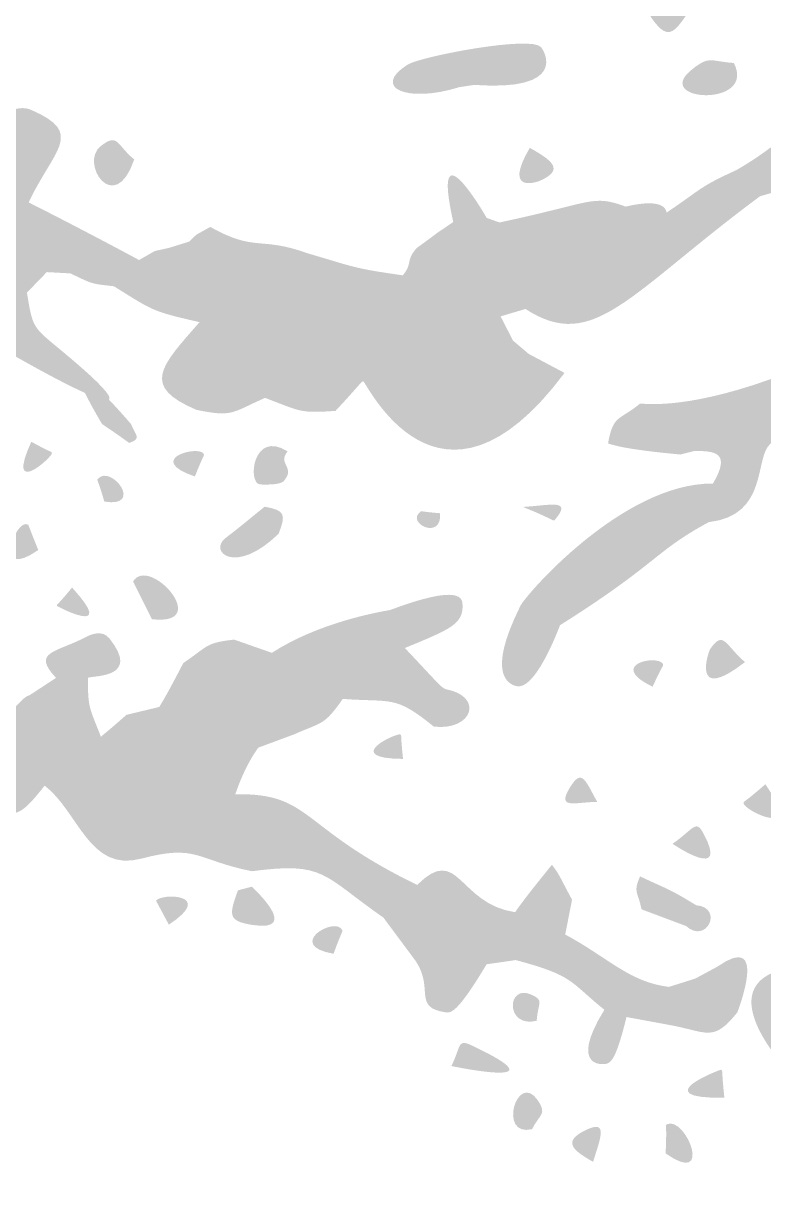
# Model space of a CAD drawing. Header units: millimetres. Extents: x 1296 to 1509, y 27 to 134.
# Drawn here: x 1347.91 to 1356.7, y 58.28 to 72.12 of the extents above; entities that cross this region are included whole.
import ezdxf

# ---------------------------------------------------------------- set-up
doc = ezdxf.new("R2010")
doc.units = ezdxf.units.MM

msp = doc.modelspace()

# ---------------------------------------------------------------- hatches: boundary and pattern name
at = {"true_color": 0x080808, "transparency": 33554687}
h = msp.add_hatch(color=18, dxfattribs=at)
edge = h.paths.add_edge_path(flags=0)
edge.add_spline(control_points=[(1355.871, 72.342), (1355.661, 72.032), (1355.589, 71.871), (1355.377, 72.173), (1355.187, 72.442), (1355.431, 72.782), (1355.871, 72.342)], knot_values=[0, 0, 0, 0, 1, 1, 1, 2, 2, 2, 2], degree=3, periodic=1)
h = msp.add_hatch(color=18, dxfattribs=at)
edge = h.paths.add_edge_path(flags=0)
edge.add_spline(control_points=[(1353.09, 71.358), (1352.468, 71.162), (1352.042, 71.352), (1352.474, 71.625), (1352.626, 71.721), (1353.944, 71.977), (1354.061, 71.832), (1354.107, 71.775), (1354.372, 71.306), (1353.267, 71.384), (1353.267, 71.384), (1353.09, 71.358), (1353.09, 71.358)], knot_values=[0, 0, 0, 0, 1, 1, 1, 2, 2, 2, 3, 3, 3, 4, 4, 4, 4], degree=3, periodic=1)
h = msp.add_hatch(color=18, dxfattribs=at)
edge = h.paths.add_edge_path(flags=0)
edge.add_spline(control_points=[(1356.35, 71.645), (1356.623, 71.114), (1355.387, 71.183), (1355.841, 71.558), (1356.063, 71.742), (1356.074, 71.662), (1356.35, 71.645)], knot_values=[0, 0, 0, 0, 1, 1, 1, 2, 2, 2, 2], degree=3, periodic=1)
h = msp.add_hatch(color=18, dxfattribs=at)
edge = h.paths.add_edge_path(flags=0)
edge.add_spline(control_points=[(1358.42, 71.129), (1358.42, 71.129), (1358.374, 70.865), (1358.374, 70.865), (1357.494, 70.505), (1357.595, 70.314), (1356.661, 70.061), (1356.676, 70.321), (1356.627, 70.302), (1356.381, 70.372), (1357.397, 70.958), (1357.302, 71.47), (1358.42, 71.129)], knot_values=[0, 0, 0, 0, 1, 1, 1, 2, 2, 2, 3, 3, 3, 4, 4, 4, 4], degree=3, periodic=1)
h = msp.add_hatch(color=18, dxfattribs=at)
edge = h.paths.add_edge_path(flags=0)
edge.add_spline(control_points=[(1347.173, 70.708), (1347.755, 71.194), (1347.94, 71.114), (1348.007, 71.085), (1348.643, 70.81), (1348.273, 70.621), (1347.972, 69.988), (1347.746, 69.898), (1347.723, 69.955), (1347.603, 69.73), (1347.603, 69.73), (1347.324, 69.648), (1347.324, 69.648), (1346.698, 69.75), (1346.596, 70.04), (1346.2, 69.517), (1346.071, 69.347), (1346.035, 69.353), (1346.016, 69.356), (1345.853, 69.381), (1345.999, 69.548), (1345.835, 69.574), (1345.835, 69.574), (1345.873, 69.867), (1345.873, 69.867), (1345.873, 69.867), (1345.738, 70.165), (1345.738, 70.165), (1345.738, 70.165), (1346.031, 70.514), (1346.031, 70.514), (1346.031, 70.514), (1346.181, 70.607), (1346.181, 70.607), (1346.569, 70.418), (1347.076, 70.26), (1347.155, 70.235), (1347.155, 70.235), (1347.294, 70.373), (1347.294, 70.373), (1347.363, 70.576), (1347.329, 70.558), (1347.173, 70.708)], knot_values=[0, 0, 0, 0, 1, 1, 1, 2, 2, 2, 3, 3, 3, 4, 4, 4, 5, 5, 5, 6, 6, 6, 7, 7, 7, 8, 8, 8, 9, 9, 9, 10, 10, 10, 11, 11, 11, 12, 12, 12, 13, 13, 13, 14, 14, 14, 14], degree=3, periodic=1)
h = msp.add_hatch(color=18, dxfattribs=at)
edge = h.paths.add_edge_path(flags=0)
edge.add_spline(control_points=[(1353.413, 69.804), (1353.413, 69.804), (1353.017, 69.754), (1353.017, 69.754), (1352.748, 70.956), (1353.398, 69.833), (1353.413, 69.804)], knot_values=[0, 0, 0, 0, 1, 1, 1, 2, 2, 2, 2], degree=3, periodic=1)
h = msp.add_hatch(color=18, dxfattribs=at)
edge = h.paths.add_edge_path(flags=0)
edge.add_spline(control_points=[(1349.227, 70.498), (1348.993, 69.808), (1348.571, 70.46), (1348.83, 70.658), (1349.038, 70.818), (1349.012, 70.674), (1349.227, 70.498)], knot_values=[0, 0, 0, 0, 1, 1, 1, 2, 2, 2, 2], degree=3, periodic=1)
h = msp.add_hatch(color=18, dxfattribs=at)
edge = h.paths.add_edge_path(flags=0)
edge.add_spline(control_points=[(1353.926, 70.636), (1354.207, 70.479), (1354.332, 70.373), (1354.049, 70.246), (1354.019, 70.232), (1353.6, 70.079), (1353.926, 70.636)], knot_values=[0, 0, 0, 0, 1, 1, 1, 2, 2, 2, 2], degree=3, periodic=1)
h = msp.add_hatch(color=18, dxfattribs=at)
edge = h.paths.add_edge_path(flags=0)
edge.add_spline(control_points=[(1356.381, 70.372), (1356.627, 70.302), (1356.676, 70.321), (1356.661, 70.061), (1355.096, 68.899), (1354.684, 68.194), (1353.875, 68.721), (1354.802, 69.155), (1354.747, 69.207), (1355.552, 69.867), (1355.972, 70.15), (1355.933, 70.168), (1356.381, 70.372)], knot_values=[0, 0, 0, 0, 1, 1, 1, 2, 2, 2, 3, 3, 3, 4, 4, 4, 4], degree=3, periodic=1)
h = msp.add_hatch(color=18, dxfattribs=at)
edge = h.paths.add_edge_path(flags=0)
edge.add_spline(control_points=[(1355.552, 69.867), (1354.747, 69.207), (1354.802, 69.155), (1353.875, 68.721), (1353.875, 68.721), (1353.579, 68.633), (1353.579, 68.633), (1353.329, 68.617), (1353.35, 68.602), (1353.121, 68.485), (1353.121, 68.485), (1352.926, 68.768), (1352.926, 68.768), (1352.606, 68.874), (1352.651, 68.897), (1352.418, 69.121), (1352.537, 69.263), (1352.45, 69.289), (1352.572, 69.434), (1352.59, 69.455), (1352.572, 69.434), (1352.843, 69.637), (1353.039, 69.155), (1353.163, 69.35), (1353.403, 69.314), (1353.403, 69.314), (1353.637, 69.266), (1353.637, 69.266), (1353.637, 69.266), (1353.904, 69.39), (1353.904, 69.39), (1354.319, 69.606), (1354.342, 69.503), (1354.736, 69.717), (1354.736, 69.717), (1354.901, 69.814), (1354.901, 69.814), (1354.901, 69.814), (1355.065, 69.938), (1355.065, 69.938), (1355.565, 70.056), (1355.543, 69.869), (1355.552, 69.867)], knot_values=[0, 0, 0, 0, 1, 1, 1, 2, 2, 2, 3, 3, 3, 4, 4, 4, 5, 5, 5, 6, 6, 6, 7, 7, 7, 8, 8, 8, 9, 9, 9, 10, 10, 10, 11, 11, 11, 12, 12, 12, 13, 13, 13, 14, 14, 14, 14], degree=3, periodic=1)
h = msp.add_hatch(color=18, dxfattribs=at)
edge = h.paths.add_edge_path(flags=0)
edge.add_spline(control_points=[(1353.565, 69.749), (1354.678, 69.984), (1354.665, 70.086), (1355.065, 69.938), (1355.065, 69.938), (1354.901, 69.814), (1354.901, 69.814), (1354.901, 69.814), (1354.736, 69.717), (1354.736, 69.717), (1354.342, 69.503), (1354.319, 69.606), (1353.904, 69.39), (1353.904, 69.39), (1353.637, 69.266), (1353.637, 69.266), (1353.637, 69.266), (1353.403, 69.314), (1353.403, 69.314), (1353.403, 69.314), (1353.565, 69.749), (1353.565, 69.749)], knot_values=[0, 0, 0, 0, 1, 1, 1, 2, 2, 2, 3, 3, 3, 4, 4, 4, 5, 5, 5, 6, 6, 6, 7, 7, 7, 7], degree=3, periodic=1)
h = msp.add_hatch(color=18, dxfattribs=at)
edge = h.paths.add_edge_path(flags=0)
edge.add_spline(control_points=[(1347.972, 69.988), (1348.077, 69.935), (1348.631, 69.655), (1349.284, 69.303), (1349.284, 69.303), (1349.477, 69.223), (1349.477, 69.223), (1349.258, 69.037), (1349.281, 68.997), (1348.985, 68.991), (1348.715, 69.022), (1348.742, 69.012), (1348.469, 69.144), (1348.323, 69.25), (1348.33, 69.253), (1348.188, 69.159), (1348.188, 69.159), (1347.952, 68.915), (1347.952, 68.915), (1347.952, 68.915), (1347.694, 68.924), (1347.694, 68.924), (1347.694, 68.924), (1347.624, 68.973), (1347.624, 68.973), (1347.624, 69.012), (1347.61, 69.002), (1347.558, 69.46), (1347.556, 69.481), (1347.558, 69.46), (1347.603, 69.73), (1347.723, 69.955), (1347.746, 69.898), (1347.972, 69.988)], knot_values=[0, 0, 0, 0, 1, 1, 1, 2, 2, 2, 3, 3, 3, 4, 4, 4, 5, 5, 5, 6, 6, 6, 7, 7, 7, 8, 8, 8, 9, 9, 9, 10, 10, 10, 11, 11, 11, 11], degree=3, periodic=1)
h = msp.add_hatch(color=18, dxfattribs=at)
edge = h.paths.add_edge_path(flags=0)
edge.add_spline(control_points=[(1353.413, 69.804), (1353.413, 69.804), (1353.565, 69.749), (1353.565, 69.749), (1353.565, 69.749), (1353.403, 69.314), (1353.403, 69.314), (1353.163, 69.35), (1353.039, 69.155), (1352.843, 69.637), (1352.843, 69.637), (1353.017, 69.754), (1353.017, 69.754), (1353.017, 69.754), (1353.413, 69.804), (1353.413, 69.804)], knot_values=[0, 0, 0, 0, 1, 1, 1, 2, 2, 2, 3, 3, 3, 4, 4, 4, 5, 5, 5, 5], degree=3, periodic=1)
h = msp.add_hatch(color=18, dxfattribs=at)
edge = h.paths.add_edge_path(flags=0)
edge.add_spline(control_points=[(1349.284, 69.303), (1349.284, 69.303), (1349.472, 69.41), (1349.472, 69.41), (1349.472, 69.41), (1349.636, 69.446), (1349.636, 69.446), (1349.636, 69.446), (1349.878, 69.521), (1349.878, 69.521), (1349.878, 69.521), (1349.965, 69.604), (1349.965, 69.604), (1349.965, 69.604), (1350.13, 69.696), (1350.13, 69.696), (1350.673, 69.393), (1350.711, 69.589), (1351.279, 69.385), (1351.854, 69.217), (1351.824, 69.205), (1352.418, 69.121), (1352.651, 68.897), (1352.606, 68.874), (1352.926, 68.768), (1352.926, 68.768), (1353.121, 68.485), (1353.121, 68.485), (1352.729, 68.454), (1352.768, 68.405), (1352.425, 68.212), (1352.105, 68.18), (1351.497, 68.124), (1351.417, 68.116), (1351.178, 68.201), (1351.181, 68.194), (1351.135, 68.226), (1351.135, 68.226), (1351.074, 68.306), (1351.074, 68.306), (1351.074, 68.306), (1351.001, 68.56), (1351.001, 68.56), (1350.351, 68.963), (1350.413, 69.051), (1349.477, 69.223), (1349.477, 69.223), (1349.284, 69.303), (1349.284, 69.303)], knot_values=[0, 0, 0, 0, 1, 1, 1, 2, 2, 2, 3, 3, 3, 4, 4, 4, 5, 5, 5, 6, 6, 6, 7, 7, 7, 8, 8, 8, 9, 9, 9, 10, 10, 10, 11, 11, 11, 12, 12, 12, 13, 13, 13, 14, 14, 14, 15, 15, 15, 16, 16, 16, 16], degree=3, periodic=1)
h = msp.add_hatch(color=18, dxfattribs=at)
edge = h.paths.add_edge_path(flags=0)
edge.add_spline(control_points=[(1348.188, 69.159), (1348.33, 69.253), (1348.323, 69.25), (1348.469, 69.144), (1348.469, 69.144), (1348.188, 69.159), (1348.188, 69.159)], knot_values=[0, 0, 0, 0, 1, 1, 1, 2, 2, 2, 2], degree=3, periodic=1)
h = msp.add_hatch(color=18, dxfattribs=at)
edge = h.paths.add_edge_path(flags=0)
edge.add_spline(control_points=[(1349.477, 69.223), (1350.413, 69.051), (1350.351, 68.963), (1351.001, 68.56), (1351.001, 68.56), (1351.074, 68.306), (1351.074, 68.306), (1351.074, 68.306), (1351.135, 68.226), (1351.135, 68.226), (1351.135, 68.226), (1350.636, 67.873), (1350.636, 67.873), (1350.434, 68.031), (1350.46, 68.01), (1350.249, 68.179), (1350.143, 68.391), (1350.173, 68.388), (1350.003, 68.564), (1349.437, 68.695), (1349.464, 68.692), (1348.985, 68.991), (1349.281, 68.997), (1349.258, 69.037), (1349.477, 69.223)], knot_values=[0, 0, 0, 0, 1, 1, 1, 2, 2, 2, 3, 3, 3, 4, 4, 4, 5, 5, 5, 6, 6, 6, 7, 7, 7, 8, 8, 8, 8], degree=3, periodic=1)
h = msp.add_hatch(color=18, dxfattribs=at)
edge = h.paths.add_edge_path(flags=0)
edge.add_spline(control_points=[(1347.694, 68.924), (1347.694, 68.924), (1347.952, 68.915), (1347.952, 68.915), (1348.021, 68.499), (1348.017, 68.511), (1348.342, 68.243), (1349.974, 66.894), (1347.72, 68.212), (1347.674, 68.239), (1347.674, 68.239), (1347.636, 68.329), (1347.636, 68.329), (1347.658, 68.651), (1347.676, 68.62), (1347.694, 68.924)], knot_values=[0, 0, 0, 0, 1, 1, 1, 2, 2, 2, 3, 3, 3, 4, 4, 4, 5, 5, 5, 5], degree=3, periodic=1)
h = msp.add_hatch(color=18, dxfattribs=at)
edge = h.paths.add_edge_path(flags=0)
edge.add_spline(control_points=[(1355.237, 67.597), (1355.397, 67.585), (1355.978, 67.541), (1357.198, 68.045), (1358.681, 68.658), (1356.85, 67.173), (1356.788, 67.122), (1356.587, 66.959), (1356.771, 66.27), (1356.052, 66.187), (1356.045, 66.426), (1356.037, 66.4), (1356.102, 66.646), (1356.328, 67.028), (1356.109, 67.031), (1355.884, 67.034), (1355.884, 67.034), (1355.715, 66.991), (1355.715, 66.991), (1355.069, 67.051), (1354.922, 67.101), (1354.856, 67.123), (1354.916, 67.467), (1354.989, 67.393), (1355.237, 67.597)], knot_values=[0, 0, 0, 0, 1, 1, 1, 2, 2, 2, 3, 3, 3, 4, 4, 4, 5, 5, 5, 6, 6, 6, 7, 7, 7, 8, 8, 8, 8], degree=3, periodic=1)
h = msp.add_hatch(color=18, dxfattribs=at)
edge = h.paths.add_edge_path(flags=0)
edge.add_spline(control_points=[(1349.189, 67.352), (1349.189, 67.352), (1349.167, 67.129), (1349.167, 67.129), (1348.836, 67.367), (1348.852, 67.339), (1348.836, 67.367), (1348.116, 68.595), (1349.173, 67.376), (1349.189, 67.352)], knot_values=[0, 0, 0, 0, 1, 1, 1, 2, 2, 2, 3, 3, 3, 3], degree=3, periodic=1)
h = msp.add_hatch(color=18, dxfattribs=at)
edge = h.paths.add_edge_path(flags=0)
edge.add_spline(control_points=[(1350.003, 68.564), (1350.173, 68.388), (1350.143, 68.391), (1350.249, 68.179), (1350.043, 67.8), (1350.057, 67.832), (1350.043, 67.8), (1349.98, 67.658), (1350.03, 67.669), (1349.965, 67.522), (1349.311, 67.802), (1349.532, 68.03), (1350.003, 68.564)], knot_values=[0, 0, 0, 0, 1, 1, 1, 2, 2, 2, 3, 3, 3, 4, 4, 4, 4], degree=3, periodic=1)
h = msp.add_hatch(color=18, dxfattribs=at)
edge = h.paths.add_edge_path(flags=0)
edge.add_spline(control_points=[(1353.579, 68.633), (1353.579, 68.633), (1353.727, 68.345), (1353.727, 68.345), (1353.727, 68.345), (1353.575, 68.195), (1353.575, 68.195), (1353.248, 68.183), (1353.231, 68.19), (1353.121, 68.485), (1353.35, 68.602), (1353.329, 68.617), (1353.579, 68.633)], knot_values=[0, 0, 0, 0, 1, 1, 1, 2, 2, 2, 3, 3, 3, 4, 4, 4, 4], degree=3, periodic=1)
h = msp.add_hatch(color=18, dxfattribs=at)
edge = h.paths.add_edge_path(flags=0)
edge.add_spline(control_points=[(1353.121, 68.485), (1353.231, 68.19), (1353.248, 68.183), (1353.575, 68.195), (1353.575, 68.195), (1353.579, 67.81), (1353.579, 67.81), (1352.972, 67.941), (1352.966, 67.851), (1352.425, 68.212), (1352.768, 68.405), (1352.729, 68.454), (1353.121, 68.485)], knot_values=[0, 0, 0, 0, 1, 1, 1, 2, 2, 2, 3, 3, 3, 4, 4, 4, 4], degree=3, periodic=1)
for points in [[(1353.727, 68.345), (1353.913, 68.187), (1353.579, 67.81), (1353.575, 68.195)], [(1350.414, 64.791), (1350.862, 64.634), (1350.755, 64.368), (1350.422, 64.144), (1350.314, 64.206), (1350.229, 64.335), (1350.354, 64.519)]]:
    msp.add_hatch(color=18, dxfattribs=at).paths.add_polyline_path(points, flags=0)
h = msp.add_hatch(color=18, dxfattribs=at)
edge = h.paths.add_edge_path(flags=0)
edge.add_spline(control_points=[(1350.249, 68.179), (1350.46, 68.01), (1350.434, 68.031), (1350.636, 67.873), (1350.636, 67.873), (1350.781, 67.664), (1350.781, 67.664), (1350.381, 67.489), (1350.404, 67.432), (1349.965, 67.522), (1350.03, 67.669), (1349.98, 67.658), (1350.043, 67.8), (1350.057, 67.832), (1350.043, 67.8), (1350.249, 68.179)], knot_values=[0, 0, 0, 0, 1, 1, 1, 2, 2, 2, 3, 3, 3, 4, 4, 4, 5, 5, 5, 5], degree=3, periodic=1)
h = msp.add_hatch(color=18, dxfattribs=at)
edge = h.paths.add_edge_path(flags=0)
edge.add_spline(control_points=[(1351.135, 68.226), (1351.181, 68.194), (1351.178, 68.201), (1351.417, 68.116), (1351.5, 67.955), (1351.483, 67.963), (1351.618, 67.51), (1351.185, 67.478), (1351.2, 67.507), (1350.781, 67.664), (1350.781, 67.664), (1350.636, 67.873), (1350.636, 67.873), (1350.636, 67.873), (1351.135, 68.226), (1351.135, 68.226)], knot_values=[0, 0, 0, 0, 1, 1, 1, 2, 2, 2, 3, 3, 3, 4, 4, 4, 5, 5, 5, 5], degree=3, periodic=1)
h = msp.add_hatch(color=18, dxfattribs=at)
edge = h.paths.add_edge_path(flags=0)
edge.add_spline(control_points=[(1351.417, 68.116), (1351.497, 68.124), (1352.105, 68.18), (1352.425, 68.212), (1352.966, 67.851), (1352.972, 67.941), (1353.579, 67.81), (1353.579, 67.81), (1353.913, 68.187), (1353.913, 68.187), (1353.913, 68.187), (1354.339, 67.961), (1354.339, 67.961), (1352.847, 65.962), (1351.976, 67.872), (1351.947, 67.861), (1351.911, 67.848), (1351.923, 67.835), (1351.618, 67.51), (1351.483, 67.963), (1351.5, 67.955), (1351.417, 68.116)], knot_values=[0, 0, 0, 0, 1, 1, 1, 2, 2, 2, 3, 3, 3, 4, 4, 4, 5, 5, 5, 6, 6, 6, 7, 7, 7, 7], degree=3, periodic=1)
h = msp.add_hatch(color=18, dxfattribs=at)
edge = h.paths.add_edge_path(flags=0)
edge.add_spline(control_points=[(1349.189, 67.352), (1349.248, 67.212), (1349.316, 67.181), (1349.167, 67.129), (1349.167, 67.129), (1349.189, 67.352), (1349.189, 67.352)], knot_values=[0, 0, 0, 0, 1, 1, 1, 2, 2, 2, 2], degree=3, periodic=1)
h = msp.add_hatch(color=18, dxfattribs=at)
edge = h.paths.add_edge_path(flags=0)
edge.add_spline(control_points=[(1351.049, 67.028), (1350.925, 66.879), (1351.143, 66.844), (1351.009, 66.683), (1350.995, 66.665), (1350.963, 66.626), (1350.724, 66.635), (1350.568, 66.642), (1350.633, 67.294), (1351.049, 67.028)], knot_values=[0, 0, 0, 0, 1, 1, 1, 2, 2, 2, 3, 3, 3, 3], degree=3, periodic=1)
h = msp.add_hatch(color=18, dxfattribs=at)
edge = h.paths.add_edge_path(flags=0)
edge.add_spline(control_points=[(1348.004, 67.143), (1348.249, 67.007), (1348.246, 67.03), (1348.249, 67.007), (1348.256, 66.962), (1347.691, 66.455), (1348.004, 67.143)], knot_values=[0, 0, 0, 0, 1, 1, 1, 2, 2, 2, 2], degree=3, periodic=1)
h = msp.add_hatch(color=18, dxfattribs=at)
edge = h.paths.add_edge_path(flags=0)
edge.add_spline(control_points=[(1349.947, 66.73), (1349.336, 66.939), (1350.006, 67.108), (1350.053, 66.997), (1350.062, 66.976), (1350.053, 66.997), (1349.947, 66.73)], knot_values=[0, 0, 0, 0, 1, 1, 1, 2, 2, 2, 2], degree=3, periodic=1)
h = msp.add_hatch(color=18, dxfattribs=at)
edge = h.paths.add_edge_path(flags=0)
edge.add_spline(control_points=[(1348.872, 66.431), (1348.794, 66.701), (1348.78, 66.684), (1348.794, 66.701), (1348.947, 66.882), (1349.354, 66.356), (1348.872, 66.431)], knot_values=[0, 0, 0, 0, 1, 1, 1, 2, 2, 2, 2], degree=3, periodic=1)
h = msp.add_hatch(color=18, dxfattribs=at)
edge = h.paths.add_edge_path(flags=0)
edge.add_spline(control_points=[(1356.102, 66.646), (1356.037, 66.4), (1356.045, 66.426), (1356.052, 66.187), (1355.401, 65.835), (1355.458, 65.703), (1354.285, 64.962), (1354.285, 64.962), (1353.812, 65.187), (1353.812, 65.187), (1353.854, 65.297), (1355.022, 66.655), (1356.102, 66.646)], knot_values=[0, 0, 0, 0, 1, 1, 1, 2, 2, 2, 3, 3, 3, 4, 4, 4, 4], degree=3, periodic=1)
h = msp.add_hatch(color=18, dxfattribs=at)
edge = h.paths.add_edge_path(flags=0)
edge.add_spline(control_points=[(1353.846, 66.368), (1354.173, 66.387), (1354.438, 66.468), (1354.224, 66.215), (1354.203, 66.19), (1354.224, 66.215), (1353.846, 66.368)], knot_values=[0, 0, 0, 0, 1, 1, 1, 2, 2, 2, 2], degree=3, periodic=1)
h = msp.add_hatch(color=18, dxfattribs=at)
edge = h.paths.add_edge_path(flags=0)
edge.add_spline(control_points=[(1350.777, 66.371), (1350.79, 66.158), (1350.764, 66.145), (1350.942, 66.049), (1350.423, 65.545), (1350.107, 65.841), (1350.311, 65.998), (1350.548, 66.18), (1350.517, 66.163), (1350.777, 66.371)], knot_values=[0, 0, 0, 0, 1, 1, 1, 2, 2, 2, 3, 3, 3, 3], degree=3, periodic=1)
h = msp.add_hatch(color=18, dxfattribs=at)
edge = h.paths.add_edge_path(flags=0)
edge.add_spline(control_points=[(1350.777, 66.371), (1351.019, 66.327), (1351.032, 66.281), (1350.942, 66.049), (1350.764, 66.145), (1350.79, 66.158), (1350.777, 66.371)], knot_values=[0, 0, 0, 0, 1, 1, 1, 2, 2, 2, 2], degree=3, periodic=1)
h = msp.add_hatch(color=18, dxfattribs=at)
edge = h.paths.add_edge_path(flags=0)
edge.add_spline(control_points=[(1352.861, 66.293), (1352.885, 65.96), (1352.445, 66.18), (1352.628, 66.312), (1352.644, 66.323), (1352.628, 66.312), (1352.861, 66.293)], knot_values=[0, 0, 0, 0, 1, 1, 1, 2, 2, 2, 2], degree=3, periodic=1)
h = msp.add_hatch(color=18, dxfattribs=at)
edge = h.paths.add_edge_path(flags=0)
edge.add_spline(control_points=[(1348.087, 65.856), (1347.529, 65.467), (1347.819, 66.249), (1347.967, 66.157), (1347.967, 66.157), (1348.087, 65.856), (1348.087, 65.856)], knot_values=[0, 0, 0, 0, 1, 1, 1, 2, 2, 2, 2], degree=3, periodic=1)
h = msp.add_hatch(color=18, dxfattribs=at)
edge = h.paths.add_edge_path(flags=0)
edge.add_spline(control_points=[(1349.437, 65.034), (1349.437, 65.034), (1349.213, 65.482), (1349.213, 65.482), (1349.404, 65.8), (1350.167, 64.947), (1349.437, 65.034)], knot_values=[0, 0, 0, 0, 1, 1, 1, 2, 2, 2, 2], degree=3, periodic=1)
h = msp.add_hatch(color=18, dxfattribs=at)
edge = h.paths.add_edge_path(flags=0)
edge.add_spline(control_points=[(1348.488, 65.41), (1349.036, 64.811), (1348.316, 65.181), (1348.311, 65.191), (1348.302, 65.211), (1348.311, 65.191), (1348.488, 65.41)], knot_values=[0, 0, 0, 0, 1, 1, 1, 2, 2, 2, 2], degree=3, periodic=1)
h = msp.add_hatch(color=18, dxfattribs=at)
edge = h.paths.add_edge_path(flags=0)
edge.add_spline(control_points=[(1352.264, 65.142), (1353.117, 65.463), (1353.125, 65.275), (1353.127, 65.205), (1353.137, 64.973), (1352.977, 64.913), (1352.442, 64.691), (1352.442, 64.691), (1352.214, 64.75), (1352.214, 64.75), (1352.267, 64.958), (1352.271, 64.938), (1352.264, 65.142)], knot_values=[0, 0, 0, 0, 1, 1, 1, 2, 2, 2, 3, 3, 3, 4, 4, 4, 4], degree=3, periodic=1)
h = msp.add_hatch(color=18, dxfattribs=at)
edge = h.paths.add_edge_path(flags=0)
edge.add_spline(control_points=[(1352.264, 65.142), (1352.271, 64.938), (1352.267, 64.958), (1352.214, 64.75), (1351.796, 64.508), (1351.618, 64.58), (1351.704, 64.086), (1351.481, 63.766), (1351.461, 63.814), (1351.124, 63.664), (1351.06, 63.83), (1351.061, 63.808), (1350.755, 64.368), (1350.755, 64.368), (1350.862, 64.634), (1350.862, 64.634), (1351.424, 64.999), (1352.147, 65.122), (1352.264, 65.142)], knot_values=[0, 0, 0, 0, 1, 1, 1, 2, 2, 2, 3, 3, 3, 4, 4, 4, 5, 5, 5, 6, 6, 6, 6], degree=3, periodic=1)
h = msp.add_hatch(color=18, dxfattribs=at)
edge = h.paths.add_edge_path(flags=0)
edge.add_spline(control_points=[(1353.812, 65.187), (1353.812, 65.187), (1354.285, 64.962), (1354.285, 64.962), (1354.259, 64.895), (1353.984, 64.162), (1353.757, 64.24), (1353.686, 64.265), (1353.403, 64.363), (1353.812, 65.187)], knot_values=[0, 0, 0, 0, 1, 1, 1, 2, 2, 2, 3, 3, 3, 3], degree=3, periodic=1)
h = msp.add_hatch(color=18, dxfattribs=at)
edge = h.paths.add_edge_path(flags=0)
edge.add_spline(control_points=[(1348.298, 64.336), (1348.001, 64.652), (1348.299, 64.634), (1348.661, 64.826), (1348.68, 64.836), (1348.84, 64.921), (1348.93, 64.808), (1349.311, 64.33), (1348.749, 64.367), (1348.676, 64.337), (1348.676, 64.337), (1348.298, 64.336), (1348.298, 64.336)], knot_values=[0, 0, 0, 0, 1, 1, 1, 2, 2, 2, 3, 3, 3, 4, 4, 4, 4], degree=3, periodic=1)
h = msp.add_hatch(color=18, dxfattribs=at)
edge = h.paths.add_edge_path(flags=0)
edge.add_spline(control_points=[(1356.483, 64.524), (1355.834, 64.019), (1356.049, 64.65), (1356.069, 64.679), (1356.23, 64.913), (1356.25, 64.721), (1356.483, 64.524)], knot_values=[0, 0, 0, 0, 1, 1, 1, 2, 2, 2, 2], degree=3, periodic=1)
h = msp.add_hatch(color=18, dxfattribs=at)
edge = h.paths.add_edge_path(flags=0)
edge.add_spline(control_points=[(1350.414, 64.791), (1350.414, 64.791), (1350.354, 64.519), (1350.354, 64.519), (1350.354, 64.519), (1350.229, 64.335), (1350.229, 64.335), (1350.229, 64.335), (1350.314, 64.206), (1350.314, 64.206), (1350.148, 63.858), (1350.167, 63.887), (1350.135, 63.851), (1349.796, 63.653), (1349.767, 63.702), (1349.526, 63.991), (1349.545, 64.035), (1349.552, 64.015), (1349.81, 64.513), (1350.111, 64.715), (1350.066, 64.752), (1350.414, 64.791)], knot_values=[0, 0, 0, 0, 1, 1, 1, 2, 2, 2, 3, 3, 3, 4, 4, 4, 5, 5, 5, 6, 6, 6, 7, 7, 7, 7], degree=3, periodic=1)
h = msp.add_hatch(color=18, dxfattribs=at)
edge = h.paths.add_edge_path(flags=0)
edge.add_spline(control_points=[(1352.214, 64.75), (1352.214, 64.75), (1352.442, 64.691), (1352.442, 64.691), (1352.86, 64.249), (1352.851, 64.244), (1352.922, 64.203), (1352.922, 64.203), (1352.786, 63.757), (1352.786, 63.757), (1352.321, 64.134), (1352.297, 64.043), (1351.704, 64.086), (1351.618, 64.58), (1351.796, 64.508), (1352.214, 64.75)], knot_values=[0, 0, 0, 0, 1, 1, 1, 2, 2, 2, 3, 3, 3, 4, 4, 4, 5, 5, 5, 5], degree=3, periodic=1)
h = msp.add_hatch(color=18, dxfattribs=at)
edge = h.paths.add_edge_path(flags=0)
edge.add_spline(control_points=[(1355.385, 64.231), (1354.831, 64.498), (1355.455, 64.617), (1355.508, 64.501), (1355.518, 64.479), (1355.508, 64.501), (1355.385, 64.231)], knot_values=[0, 0, 0, 0, 1, 1, 1, 2, 2, 2, 2], degree=3, periodic=1)
h = msp.add_hatch(color=18, dxfattribs=at)
edge = h.paths.add_edge_path(flags=0)
edge.add_spline(control_points=[(1350.755, 64.368), (1351.061, 63.808), (1351.06, 63.83), (1351.124, 63.664), (1351.124, 63.664), (1350.701, 63.507), (1350.701, 63.507), (1350.303, 63.526), (1350.316, 63.521), (1349.977, 63.314), (1349.392, 63.19), (1349.441, 63.391), (1349.135, 63.897), (1349.135, 63.897), (1349.526, 63.991), (1349.526, 63.991), (1349.767, 63.702), (1349.796, 63.653), (1350.135, 63.851), (1350.413, 63.846), (1350.502, 63.862), (1350.422, 64.144), (1350.422, 64.144), (1350.755, 64.368), (1350.755, 64.368)], knot_values=[0, 0, 0, 0, 1, 1, 1, 2, 2, 2, 3, 3, 3, 4, 4, 4, 5, 5, 5, 6, 6, 6, 7, 7, 7, 8, 8, 8, 8], degree=3, periodic=1)
h = msp.add_hatch(color=18, dxfattribs=at)
edge = h.paths.add_edge_path(flags=0)
edge.add_spline(control_points=[(1348.298, 64.336), (1348.298, 64.336), (1348.676, 64.337), (1348.676, 64.337), (1348.677, 63.957), (1348.697, 63.988), (1348.831, 63.636), (1348.346, 63.567), (1348.349, 63.568), (1348.307, 63.562), (1348.23, 63.549), (1348.25, 63.527), (1348.158, 63.513), (1348.158, 63.513), (1348.056, 63.71), (1348.056, 63.71), (1348.056, 63.71), (1347.986, 64.132), (1347.986, 64.132), (1347.986, 64.132), (1348.298, 64.336), (1348.298, 64.336)], knot_values=[0, 0, 0, 0, 1, 1, 1, 2, 2, 2, 3, 3, 3, 4, 4, 4, 5, 5, 5, 6, 6, 6, 7, 7, 7, 7], degree=3, periodic=1)
h = msp.add_hatch(color=18, dxfattribs=at)
edge = h.paths.add_edge_path(flags=0)
edge.add_spline(control_points=[(1347.986, 64.132), (1347.986, 64.132), (1348.056, 63.71), (1348.056, 63.71), (1347.706, 63.353), (1347.39, 63.022), (1347.332, 62.962), (1347.089, 62.91), (1346.991, 62.606), (1346.723, 63.044), (1347.619, 63.608), (1347.816, 64.086), (1347.986, 64.132)], knot_values=[0, 0, 0, 0, 1, 1, 1, 2, 2, 2, 3, 3, 3, 4, 4, 4, 4], degree=3, periodic=1)
h = msp.add_hatch(color=18, dxfattribs=at)
edge = h.paths.add_edge_path(flags=0)
edge.add_spline(control_points=[(1350.314, 64.206), (1350.314, 64.206), (1350.422, 64.144), (1350.422, 64.144), (1350.502, 63.862), (1350.413, 63.846), (1350.135, 63.851), (1350.167, 63.887), (1350.148, 63.858), (1350.314, 64.206)], knot_values=[0, 0, 0, 0, 1, 1, 1, 2, 2, 2, 3, 3, 3, 3], degree=3, periodic=1)
h = msp.add_hatch(color=18, dxfattribs=at)
edge = h.paths.add_edge_path(flags=0)
edge.add_spline(control_points=[(1352.922, 64.203), (1353.385, 64.12), (1353.251, 63.705), (1352.786, 63.757), (1352.786, 63.757), (1352.922, 64.203), (1352.922, 64.203)], knot_values=[0, 0, 0, 0, 1, 1, 1, 2, 2, 2, 2], degree=3, periodic=1)
h = msp.add_hatch(color=18, dxfattribs=at)
edge = h.paths.add_edge_path(flags=0)
edge.add_spline(control_points=[(1349.135, 63.897), (1349.441, 63.391), (1349.392, 63.19), (1349.977, 63.314), (1350.202, 63.066), (1350.147, 63.002), (1350.428, 62.953), (1351.341, 62.968), (1351.174, 62.563), (1352.588, 61.875), (1352.588, 61.875), (1352.188, 61.486), (1352.188, 61.486), (1351.458, 61.995), (1351.494, 62.153), (1350.624, 62.038), (1349.95, 62.175), (1349.98, 62.364), (1349.308, 62.187), (1348.689, 62.023), (1348.569, 62.743), (1348.163, 63.055), (1348.138, 63.394), (1348.118, 63.379), (1348.158, 63.513), (1348.25, 63.527), (1348.23, 63.549), (1348.307, 63.562), (1348.349, 63.568), (1348.346, 63.567), (1348.831, 63.636), (1348.853, 63.66), (1348.854, 63.65), (1349.135, 63.897)], knot_values=[0, 0, 0, 0, 1, 1, 1, 2, 2, 2, 3, 3, 3, 4, 4, 4, 5, 5, 5, 6, 6, 6, 7, 7, 7, 8, 8, 8, 9, 9, 9, 10, 10, 10, 11, 11, 11, 11], degree=3, periodic=1)
h = msp.add_hatch(color=18, dxfattribs=at)
edge = h.paths.add_edge_path(flags=0)
edge.add_spline(control_points=[(1348.056, 63.71), (1348.056, 63.71), (1348.158, 63.513), (1348.158, 63.513), (1348.118, 63.379), (1348.138, 63.394), (1348.163, 63.055), (1347.865, 62.684), (1347.778, 62.584), (1347.332, 62.962), (1347.39, 63.022), (1347.706, 63.353), (1348.056, 63.71)], knot_values=[0, 0, 0, 0, 1, 1, 1, 2, 2, 2, 3, 3, 3, 4, 4, 4, 4], degree=3, periodic=1)
h = msp.add_hatch(color=18, dxfattribs=at)
edge = h.paths.add_edge_path(flags=0)
edge.add_spline(control_points=[(1352.42, 63.373), (1351.67, 63.379), (1352.356, 63.691), (1352.389, 63.663), (1352.406, 63.648), (1352.389, 63.663), (1352.42, 63.373)], knot_values=[0, 0, 0, 0, 1, 1, 1, 2, 2, 2, 2], degree=3, periodic=1)
h = msp.add_hatch(color=18, dxfattribs=at)
edge = h.paths.add_edge_path(flags=0)
edge.add_spline(control_points=[(1350.701, 63.507), (1350.538, 63.284), (1350.444, 63), (1350.428, 62.953), (1350.147, 63.002), (1350.202, 63.066), (1349.977, 63.314), (1350.316, 63.521), (1350.303, 63.526), (1350.701, 63.507)], knot_values=[0, 0, 0, 0, 1, 1, 1, 2, 2, 2, 3, 3, 3, 3], degree=3, periodic=1)
h = msp.add_hatch(color=18, dxfattribs=at)
edge = h.paths.add_edge_path(flags=0)
edge.add_spline(control_points=[(1354.727, 62.863), (1354.454, 62.857), (1354.246, 62.772), (1354.4, 63.029), (1354.548, 63.275), (1354.589, 63.107), (1354.727, 62.863)], knot_values=[0, 0, 0, 0, 1, 1, 1, 2, 2, 2, 2], degree=3, periodic=1)
h = msp.add_hatch(color=18, dxfattribs=at)
edge = h.paths.add_edge_path(flags=0)
edge.add_spline(control_points=[(1356.725, 63.072), (1357.201, 62.394), (1356.471, 62.762), (1356.466, 62.845), (1356.464, 62.872), (1356.466, 62.845), (1356.725, 63.072)], knot_values=[0, 0, 0, 0, 1, 1, 1, 2, 2, 2, 2], degree=3, periodic=1)
h = msp.add_hatch(color=18, dxfattribs=at)
edge = h.paths.add_edge_path(flags=0)
edge.add_spline(control_points=[(1355.622, 62.364), (1355.869, 62.536), (1355.897, 62.658), (1355.987, 62.491), (1356.303, 61.906), (1355.648, 62.346), (1355.622, 62.364)], knot_values=[0, 0, 0, 0, 1, 1, 1, 2, 2, 2, 2], degree=3, periodic=1)
h = msp.add_hatch(color=18, dxfattribs=at)
edge = h.paths.add_edge_path(flags=0)
edge.add_spline(control_points=[(1352.588, 61.875), (1353.083, 62.369), (1353.074, 61.65), (1353.752, 61.551), (1353.752, 61.551), (1353.931, 61.373), (1353.931, 61.373), (1353.817, 61.159), (1353.825, 61.176), (1353.817, 61.159), (1353.768, 61.059), (1353.8, 61.065), (1353.759, 60.982), (1353.759, 60.982), (1353.413, 60.932), (1353.413, 60.932), (1353.346, 60.939), (1352.925, 60.982), (1352.571, 60.97), (1352.571, 60.97), (1352.188, 61.486), (1352.188, 61.486), (1352.188, 61.486), (1352.588, 61.875), (1352.588, 61.875)], knot_values=[0, 0, 0, 0, 1, 1, 1, 2, 2, 2, 3, 3, 3, 4, 4, 4, 5, 5, 5, 6, 6, 6, 7, 7, 7, 8, 8, 8, 8], degree=3, periodic=1)
h = msp.add_hatch(color=18, dxfattribs=at)
edge = h.paths.add_edge_path(flags=0)
edge.add_spline(control_points=[(1354.189, 62.115), (1354.29, 61.979), (1354.267, 61.999), (1354.428, 61.699), (1354.428, 61.699), (1354.347, 61.286), (1354.347, 61.286), (1354.347, 61.286), (1353.931, 61.373), (1353.931, 61.373), (1353.931, 61.373), (1353.752, 61.551), (1353.752, 61.551), (1353.841, 61.687), (1354.153, 62.071), (1354.189, 62.115)], knot_values=[0, 0, 0, 0, 1, 1, 1, 2, 2, 2, 3, 3, 3, 4, 4, 4, 5, 5, 5, 5], degree=3, periodic=1)
h = msp.add_hatch(color=18, dxfattribs=at)
edge = h.paths.add_edge_path(flags=0)
edge.add_spline(control_points=[(1355.236, 61.977), (1355.589, 61.81), (1355.568, 61.838), (1355.903, 61.634), (1355.903, 61.634), (1355.782, 61.387), (1355.782, 61.387), (1355.782, 61.387), (1355.254, 61.585), (1355.254, 61.585), (1355.211, 61.799), (1355.15, 61.784), (1355.236, 61.977)], knot_values=[0, 0, 0, 0, 1, 1, 1, 2, 2, 2, 3, 3, 3, 4, 4, 4, 4], degree=3, periodic=1)
h = msp.add_hatch(color=18, dxfattribs=at)
edge = h.paths.add_edge_path(flags=0)
edge.add_spline(control_points=[(1349.638, 61.403), (1349.638, 61.403), (1349.486, 61.687), (1349.486, 61.687), (1349.546, 61.78), (1350.2, 61.772), (1349.638, 61.403)], knot_values=[0, 0, 0, 0, 1, 1, 1, 2, 2, 2, 2], degree=3, periodic=1)
h = msp.add_hatch(color=18, dxfattribs=at)
edge = h.paths.add_edge_path(flags=0)
edge.add_spline(control_points=[(1350.459, 61.811), (1350.459, 61.811), (1350.623, 61.854), (1350.623, 61.854), (1350.65, 61.83), (1351.213, 61.309), (1350.629, 61.4), (1350.331, 61.447), (1350.356, 61.523), (1350.459, 61.811)], knot_values=[0, 0, 0, 0, 1, 1, 1, 2, 2, 2, 3, 3, 3, 3], degree=3, periodic=1)
h = msp.add_hatch(color=18, dxfattribs=at)
edge = h.paths.add_edge_path(flags=0)
edge.add_spline(control_points=[(1355.903, 61.634), (1356.234, 61.606), (1356.029, 61.164), (1355.782, 61.387), (1355.782, 61.387), (1355.903, 61.634), (1355.903, 61.634)], knot_values=[0, 0, 0, 0, 1, 1, 1, 2, 2, 2, 2], degree=3, periodic=1)
h = msp.add_hatch(color=18, dxfattribs=at)
edge = h.paths.add_edge_path(flags=0)
edge.add_spline(control_points=[(1351.595, 61.057), (1351.01, 61.157), (1351.616, 61.509), (1351.697, 61.34), (1351.707, 61.318), (1351.697, 61.34), (1351.595, 61.057)], knot_values=[0, 0, 0, 0, 1, 1, 1, 2, 2, 2, 2], degree=3, periodic=1)
h = msp.add_hatch(color=18, dxfattribs=at)
edge = h.paths.add_edge_path(flags=0)
edge.add_spline(control_points=[(1353.931, 61.373), (1353.931, 61.373), (1354.347, 61.286), (1354.347, 61.286), (1354.867, 61.005), (1355.102, 60.724), (1355.578, 60.663), (1355.57, 60.606), (1355.574, 60.611), (1355.573, 60.213), (1355.573, 60.213), (1355.075, 60.305), (1355.075, 60.305), (1355.075, 60.305), (1354.812, 60.391), (1354.812, 60.391), (1354.394, 60.729), (1354.453, 60.797), (1353.759, 60.982), (1353.8, 61.065), (1353.768, 61.059), (1353.817, 61.159), (1353.825, 61.176), (1353.817, 61.159), (1353.931, 61.373)], knot_values=[0, 0, 0, 0, 1, 1, 1, 2, 2, 2, 3, 3, 3, 4, 4, 4, 5, 5, 5, 6, 6, 6, 7, 7, 7, 8, 8, 8, 8], degree=3, periodic=1)
h = msp.add_hatch(color=18, dxfattribs=at)
edge = h.paths.add_edge_path(flags=0)
edge.add_spline(control_points=[(1356.155, 60.904), (1356.765, 61.332), (1356.408, 60.404), (1356.391, 60.359), (1356.391, 60.359), (1355.892, 60.762), (1355.892, 60.762), (1355.892, 60.762), (1356.155, 60.904), (1356.155, 60.904)], knot_values=[0, 0, 0, 0, 1, 1, 1, 2, 2, 2, 3, 3, 3, 3], degree=3, periodic=1)
h = msp.add_hatch(color=18, dxfattribs=at)
edge = h.paths.add_edge_path(flags=0)
edge.add_spline(control_points=[(1352.571, 60.97), (1352.925, 60.982), (1353.346, 60.939), (1353.413, 60.932), (1353.06, 60.341), (1352.985, 60.352), (1352.926, 60.361), (1352.53, 60.42), (1352.793, 60.64), (1352.571, 60.97)], knot_values=[0, 0, 0, 0, 1, 1, 1, 2, 2, 2, 3, 3, 3, 3], degree=3, periodic=1)
h = msp.add_hatch(color=18, dxfattribs=at)
edge = h.paths.add_edge_path(flags=0)
edge.add_spline(control_points=[(1357.201, 60.066), (1357.201, 60.066), (1356.989, 59.859), (1356.989, 59.859), (1356.989, 59.859), (1356.984, 59.679), (1356.984, 59.679), (1356.917, 59.752), (1355.936, 60.825), (1357.203, 60.914), (1357.815, 60.957), (1356.967, 60.427), (1357.201, 60.066)], knot_values=[0, 0, 0, 0, 1, 1, 1, 2, 2, 2, 3, 3, 3, 4, 4, 4, 4], degree=3, periodic=1)
h = msp.add_hatch(color=18, dxfattribs=at)
edge = h.paths.add_edge_path(flags=0)
edge.add_spline(control_points=[(1355.578, 60.663), (1355.578, 60.663), (1355.892, 60.762), (1355.892, 60.762), (1355.892, 60.762), (1356.391, 60.359), (1356.391, 60.359), (1356.098, 59.995), (1356.034, 60.132), (1355.573, 60.213), (1355.574, 60.611), (1355.57, 60.606), (1355.578, 60.663)], knot_values=[0, 0, 0, 0, 1, 1, 1, 2, 2, 2, 3, 3, 3, 4, 4, 4, 4], degree=3, periodic=1)
h = msp.add_hatch(color=18, dxfattribs=at)
edge = h.paths.add_edge_path(flags=0)
edge.add_spline(control_points=[(1354.007, 60.26), (1353.633, 60.169), (1353.647, 60.707), (1353.948, 60.57), (1354.099, 60.501), (1354.024, 60.478), (1354.007, 60.26)], knot_values=[0, 0, 0, 0, 1, 1, 1, 2, 2, 2, 2], degree=3, periodic=1)
h = msp.add_hatch(color=18, dxfattribs=at)
edge = h.paths.add_edge_path(flags=0)
edge.add_spline(control_points=[(1354.812, 60.391), (1354.812, 60.391), (1355.075, 60.305), (1355.075, 60.305), (1354.957, 59.822), (1354.898, 59.783), (1354.859, 59.758), (1354.817, 59.73), (1354.373, 59.682), (1354.812, 60.391)], knot_values=[0, 0, 0, 0, 1, 1, 1, 2, 2, 2, 3, 3, 3, 3], degree=3, periodic=1)
h = msp.add_hatch(color=18, dxfattribs=at)
edge = h.paths.add_edge_path(flags=0)
edge.add_spline(control_points=[(1352.994, 59.723), (1353.109, 59.946), (1353.062, 60.05), (1353.231, 59.97), (1354.362, 59.437), (1353.02, 59.717), (1352.994, 59.723)], knot_values=[0, 0, 0, 0, 1, 1, 1, 2, 2, 2, 2], degree=3, periodic=1)
h = msp.add_hatch(color=18, dxfattribs=at)
edge = h.paths.add_edge_path(flags=0)
edge.add_spline(control_points=[(1353.953, 58.972), (1353.54, 58.871), (1353.776, 59.67), (1354.02, 59.317), (1354.138, 59.145), (1354.039, 59.15), (1353.953, 58.972)], knot_values=[0, 0, 0, 0, 1, 1, 1, 2, 2, 2, 2], degree=3, periodic=1)
h = msp.add_hatch(color=18, dxfattribs=at)
edge = h.paths.add_edge_path(flags=0)
edge.add_spline(control_points=[(1356.238, 59.345), (1355.285, 59.335), (1356.192, 59.685), (1356.201, 59.679), (1356.222, 59.663), (1356.201, 59.679), (1356.238, 59.345)], knot_values=[0, 0, 0, 0, 1, 1, 1, 2, 2, 2, 2], degree=3, periodic=1)
h = msp.add_hatch(color=18, dxfattribs=at)
edge = h.paths.add_edge_path(flags=0)
edge.add_spline(control_points=[(1355.54, 58.684), (1355.557, 59.031), (1355.532, 59.02), (1355.557, 59.031), (1355.782, 59.131), (1356.117, 58.276), (1355.54, 58.684)], knot_values=[0, 0, 0, 0, 1, 1, 1, 2, 2, 2, 2], degree=3, periodic=1)
h = msp.add_hatch(color=18, dxfattribs=at)
edge = h.paths.add_edge_path(flags=0)
edge.add_spline(control_points=[(1354.678, 58.584), (1354.43, 58.724), (1354.316, 58.826), (1354.584, 58.958), (1354.862, 59.095), (1354.769, 58.877), (1354.678, 58.584)], knot_values=[0, 0, 0, 0, 1, 1, 1, 2, 2, 2, 2], degree=3, periodic=1)

doc.saveas('drawing.dxf')
